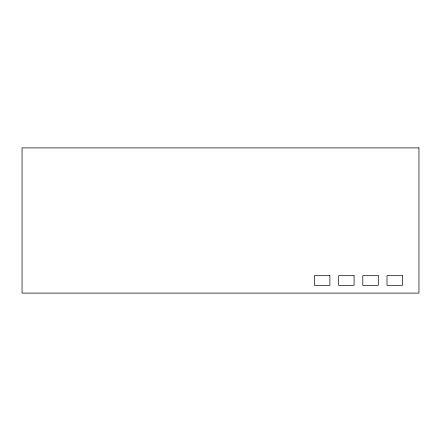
<?xml version="1.0" encoding="UTF-8"?>
<svg xmlns="http://www.w3.org/2000/svg" width="441" height="441" viewBox="0 0 441 441"><rect width="100%" height="100%" fill="white"/><g stroke="black" fill="none" stroke-linecap="round" stroke-linejoin="round"><path stroke-width="0.66" d="M418.95 147.895L22.05 147.895L22.05 293.105L418.95 293.105L418.95 147.895M329.89 275.68L314.4 275.68L314.4 285.36L329.89 285.36L329.89 275.68M354.09 275.68L338.6 275.68L338.6 285.36L354.09 285.36L354.09 275.68M378.29 275.68L362.805 275.68L362.805 285.36L378.29 285.36L378.29 275.68M402.495 275.68L387.005 275.68L387.005 285.36L402.495 285.36L402.495 275.68"/></g></svg>
